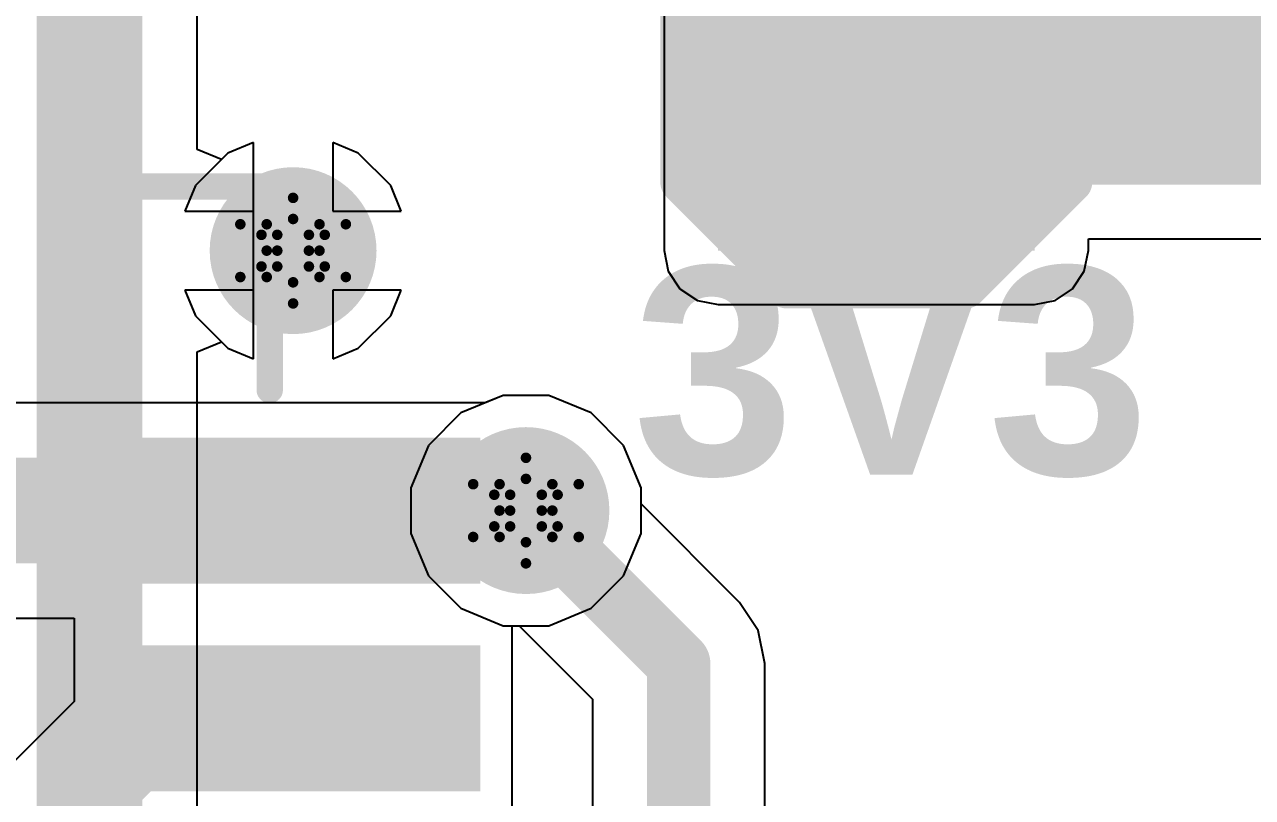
# Model space of a CAD drawing. Header units: inches. Extents: x -18 to 237, y -41 to 211.
# Drawn here: x 9.55 to 15.46, y 68.26 to 71.97 of the extents above; entities that cross this region are included whole.
import ezdxf

# ---------------------------------------------------------------- set-up
doc = ezdxf.new("R2010")
doc.units = ezdxf.units.IN
for name, color, linetype in [('Bottom Layer', 5, 'Continuous'), ('Bottom Solder', 6, 'Continuous'), ('Drill Drawing', 1, 'Continuous'), ('Top Layer', 1, 'Continuous'), ('Top Overlay', 2, 'Continuous'), ('Top Paste', 8, 'Continuous'), ('Top Solder', 216, 'Continuous'), ('Via Holes', 16, 'Continuous')]:
    doc.layers.add(name, color=color, linetype=linetype)
doc.styles.add('Arial_Bold', font='', dxfattribs={"height": 0.2})
doc.styles.get('Arial_Bold').set_extended_font_data('Arial', bold=True)

# ---------------------------------------------------------------- blocks, each defined once
blk = doc.blocks.new('T__________88')
at = {"layer": 'Top Layer'}
blk.add_hatch(color=1, dxfattribs=at).paths.add_polyline_path([(0.381, 0.762), (-0.381, 0.762), (-0.762, 0.381), (-0.762, -0.381), (-0.381, -0.762), (0.381, -0.762), (0.762, -0.381), (0.762, 0.381)])
at = {"layer": 'Top Paste'}
blk.add_hatch(color=8, dxfattribs=at).paths.add_polyline_path([(0.381, 0.762), (-0.381, 0.762), (-0.762, 0.381), (-0.762, -0.381), (-0.381, -0.762), (0.381, -0.762), (0.762, -0.381), (0.762, 0.381)])
at = {"layer": 'Top Solder'}
blk.add_hatch(color=216, dxfattribs=at).paths.add_polyline_path([(0.4318, 0.8636), (-0.4318, 0.8636), (-0.8636, 0.4318), (-0.8636, -0.4318), (-0.4318, -0.8636), (0.4318, -0.8636), (0.8636, -0.4318), (0.8636, 0.4318)])
at = {"layer": 'Top Overlay'}
for points in [[(-0.4318, 0.9398, 0.2, 0.2, 0), (-0.9398, 0.4318, 0.2, 0.2, 0)], [(0.4318, 0.9398, 0.2, 0.2, 0), (-0.4318, 0.9398, 0.2, 0.2, 0)], [(0.4318, 0.9398, 0.2, 0.2, 0), (-0.4318, 0.9398, 0.2, 0.2, 0)], [(0.9398, 0.4318, 0.2, 0.2, 0), (0.4318, 0.9398, 0.2, 0.2, 0)], [(-0.9398, 0.4318, 0.2, 0.2, 0), (-0.9398, -0.4318, 0.2, 0.2, 0)], [(0.9398, 0.4318, 0.2, 0.2, 0), (0.9398, -0.4318, 0.2, 0.2, 0)], [(-0.4318, -0.9398, 0.2, 0.2, 0), (-0.9398, -0.4318, 0.2, 0.2, 0)], [(0.9398, -0.4318, 0.2, 0.2, 0), (0.4318, -0.9398, 0.2, 0.2, 0)], [(0.4318, -0.9398, 0.2, 0.2, 0), (-0.4318, -0.9398, 0.2, 0.2, 0)], [(0.4318, -0.9398, 0.2, 0.2, 0), (-0.4318, -0.9398, 0.2, 0.2, 0)]]:
    blk.add_lwpolyline(points, format="xyseb", dxfattribs=at)
for points in [[(-0.4818, 0.9398, 0.1, 0.1, 1), (-0.3818, 0.9398, 0.1, 0.1, 1)], [(-0.4818, 0.9398, 0.1, 0.1, 1), (-0.3818, 0.9398, 0.1, 0.1, 1)], [(-0.4818, 0.9398, 0.1, 0.1, 1), (-0.3818, 0.9398, 0.1, 0.1, 1)], [(0.3818, 0.9398, 0.1, 0.1, 1), (0.4818, 0.9398, 0.1, 0.1, 1)], [(0.3818, 0.9398, 0.1, 0.1, 1), (0.4818, 0.9398, 0.1, 0.1, 1)], [(0.3818, 0.9398, 0.1, 0.1, 1), (0.4818, 0.9398, 0.1, 0.1, 1)], [(-0.9898, 0.4318, 0.1, 0.1, 1), (-0.8898, 0.4318, 0.1, 0.1, 1)], [(-0.9898, 0.4318, 0.1, 0.1, 1), (-0.8898, 0.4318, 0.1, 0.1, 1)], [(0.8898, 0.4318, 0.1, 0.1, 1), (0.9898, 0.4318, 0.1, 0.1, 1)], [(0.8898, 0.4318, 0.1, 0.1, 1), (0.9898, 0.4318, 0.1, 0.1, 1)], [(-0.9898, -0.4318, 0.1, 0.1, 1), (-0.8898, -0.4318, 0.1, 0.1, 1)], [(-0.9898, -0.4318, 0.1, 0.1, 1), (-0.8898, -0.4318, 0.1, 0.1, 1)], [(0.8898, -0.4318, 0.1, 0.1, 1), (0.9898, -0.4318, 0.1, 0.1, 1)], [(0.8898, -0.4318, 0.1, 0.1, 1), (0.9898, -0.4318, 0.1, 0.1, 1)], [(-0.4818, -0.9398, 0.1, 0.1, 1), (-0.3818, -0.9398, 0.1, 0.1, 1)], [(-0.4818, -0.9398, 0.1, 0.1, 1), (-0.3818, -0.9398, 0.1, 0.1, 1)], [(-0.4818, -0.9398, 0.1, 0.1, 1), (-0.3818, -0.9398, 0.1, 0.1, 1)], [(0.3818, -0.9398, 0.1, 0.1, 1), (0.4818, -0.9398, 0.1, 0.1, 1)], [(0.3818, -0.9398, 0.1, 0.1, 1), (0.4818, -0.9398, 0.1, 0.1, 1)], [(0.3818, -0.9398, 0.1, 0.1, 1), (0.4818, -0.9398, 0.1, 0.1, 1)]]:
    blk.add_lwpolyline(points, format="xyseb", close=True, dxfattribs=at)
blk = doc.blocks.new('V________T______107')
at = {"layer": 'Top Layer'}
for points in [[(1.25, -0.4625), (1.75, -0.4625), (1.75, -2.0625), (1.25, -2.0625)], [(2.25, -0.4625), (2.75, -0.4625), (2.75, -2.0625), (2.25, -2.0625)]]:
    blk.add_hatch(color=1, dxfattribs=at).paths.add_polyline_path(points)
at = {"layer": 'Top Paste'}
for points in [[(1.25, -0.4625), (1.75, -0.4625), (1.75, -2.0625), (1.25, -2.0625)], [(2.25, -0.4625), (2.75, -0.4625), (2.75, -2.0625), (2.25, -2.0625)]]:
    blk.add_hatch(color=8, dxfattribs=at).paths.add_polyline_path(points)
at = {"layer": 'Top Solder'}
for points in [[(1.1484, -0.3609), (1.8516, -0.3609), (1.8516, -2.1641), (1.1484, -2.1641)], [(2.1484, -0.3609), (2.8516, -0.3609), (2.8516, -2.1641), (2.1484, -2.1641)]]:
    blk.add_hatch(color=216, dxfattribs=at).paths.add_polyline_path(points)
at = {"layer": 'Top Overlay'}
for points in [[(4.0592, -0.1204, 0.127, 0.127, 0), (4.0592, -1.15, 0.127, 0.127, 0)], [(3.0804, -1.15, 0.127, 0.127, 0), (4.0592, -1.15, 0.127, 0.127, 0)]]:
    blk.add_lwpolyline(points, format="xyseb", dxfattribs=at)
for points in [[(4.0275, -0.1204, 0.0635, 0.0635, 1), (4.091, -0.1204, 0.0635, 0.0635, 1)], [(3.0487, -1.15, 0.0635, 0.0635, 1), (3.1122, -1.15, 0.0635, 0.0635, 1)], [(4.0275, -1.15, 0.0635, 0.0635, 1), (4.091, -1.15, 0.0635, 0.0635, 1)], [(4.0275, -1.15, 0.0635, 0.0635, 1), (4.091, -1.15, 0.0635, 0.0635, 1)]]:
    blk.add_lwpolyline(points, format="xyseb", close=True, dxfattribs=at)

msp = doc.modelspace()

# ---------------------------------------------------------------- hatches: boundary and pattern name
at = {"layer": 'Bottom Layer'}
h = msp.add_hatch(color=5, dxfattribs=at)
edge = h.paths.add_edge_path()
edge.add_arc((10.8425, 70.8865), 0.3, 0, 360)
h = msp.add_hatch(color=5, dxfattribs=at)
edge = h.paths.add_edge_path()
edge.add_arc((11.9634, 69.6357), 0.3, 0, 360)
at = {"layer": 'Bottom Solder'}
h = msp.add_hatch(color=6, dxfattribs=at)
edge = h.paths.add_edge_path()
edge.add_arc((10.8425, 70.8865), 0.4016, 0, 360)
h = msp.add_hatch(color=6, dxfattribs=at)
edge = h.paths.add_edge_path()
edge.add_arc((11.9634, 69.6357), 0.4016, 0, 360)
at = {"layer": 'Top Layer'}
msp.add_hatch(color=1, dxfattribs=at).paths.add_polyline_path([(12.8878, 70.8865), (14.4118, 70.8865), (14.4118, 74.3747), (12.8878, 74.3747)])
h = msp.add_hatch(color=1, dxfattribs=at)
edge = h.paths.add_edge_path()
edge.add_arc((10.8425, 70.8865), 0.3, 0, 360)
h = msp.add_hatch(color=1, dxfattribs=at)
edge = h.paths.add_edge_path()
edge.add_arc((11.9634, 69.6357), 0.3, 0, 360)
at = {"layer": 'Top Solder'}
h = msp.add_hatch(color=216, dxfattribs=at)
edge = h.paths.add_edge_path()
edge.add_arc((10.8425, 70.8865), 0.4016, 0, 360)
h = msp.add_hatch(color=216, dxfattribs=at)
edge = h.paths.add_edge_path()
edge.add_arc((11.9634, 69.6357), 0.4016, 0, 360)
at = {"layer": 'Via Holes'}
h = msp.add_hatch(color=7, dxfattribs=at)
edge = h.paths.add_edge_path()
edge.add_arc((10.8425, 70.8865), 0.15, 0, 360)
h = msp.add_hatch(color=7, dxfattribs=at)
edge = h.paths.add_edge_path()
edge.add_arc((11.9634, 69.6357), 0.15, 0, 360)

# ---------------------------------------------------------------- linework, layer by layer
at = {"layer": 'Bottom Layer'}
for p, q in [((10.38, 71.3733), (10.38, 72.0224)), ((10.652, 71.4072), (10.5287, 71.3561)), ((10.652, 70.8865), (10.652, 71.4072)), ((11.1563, 71.3561), (11.033, 71.4072)), ((11.033, 71.4072), (11.033, 71.077)), ((10.4973, 71.3247), (10.38, 71.3733)), ((10.5287, 71.3561), (10.4973, 71.3247)), ((11.3122, 71.2003), (11.1563, 71.3561)), ((11.3632, 71.077), (11.3122, 71.2003)), ((11.033, 71.077), (11.3632, 71.077)), ((10.652, 70.3657), (10.652, 70.8865)), ((11.3632, 70.696), (11.033, 70.696)), ((11.033, 70.696), (11.033, 70.3657)), ((11.3122, 70.5727), (11.3632, 70.696)), ((11.1563, 70.4168), (11.3122, 70.5727)), ((10.38, 70.3996), (10.4973, 70.4482)), ((10.38, 65.5901), (10.38, 70.3996)), ((10.4973, 70.4482), (10.5287, 70.4168)), ((10.5287, 70.4168), (10.652, 70.3657)), ((11.033, 70.3657), (11.1563, 70.4168)), ((11.8532, 70.1897), (11.6496, 70.1053)), ((12.0736, 70.1897), (11.8532, 70.1897)), ((12.2772, 70.1053), (12.0736, 70.1897)), ((11.6496, 70.1053), (11.4937, 69.9495)), ((12.4331, 69.9495), (12.2772, 70.1053)), ((11.4937, 69.9495), (11.4094, 69.7459)), ((12.5174, 69.7459), (12.4331, 69.9495)), ((11.4094, 69.7459), (11.4094, 69.5255)), ((12.5174, 69.6677), (12.5174, 69.7459)), ((12.9916, 69.1935), (12.5174, 69.6677)), ((11.4094, 69.5255), (11.4937, 69.3219)), ((11.4937, 69.3219), (11.6496, 69.166)), ((11.6496, 69.166), (11.8532, 69.0817)), ((13.0814, 69.0591), (12.9916, 69.1935)), ((11.8532, 69.0817), (11.9314, 69.0817)), ((11.9314, 69.0817), (12.2842, 68.7289)), ((13.1129, 68.9005), (13.0814, 69.0591)), ((13.1129, 62.3937), (13.1129, 68.9005)), ((12.2842, 68.7289), (12.2842, 66.2399))]:
    msp.add_line(p, q, dxfattribs=at)
for points in [[(9.862, 65.4671, 0.508, 0.508, 0), (9.862, 72.237, 0.508, 0.508, 0)], [(11.9634, 69.6357, 0.3048, 0.3048, 0), (12.6986, 68.9005, 0.3048, 0.3048, 0)], [(12.6986, 61.5514, 0.3048, 0.3048, 0), (12.6986, 68.9005, 0.3048, 0.3048, 0)]]:
    msp.add_lwpolyline(points, format="xyseb", dxfattribs=at)
for points in [[(11.8872, 69.6357, 0.1524, 0.1524, 1), (12.0396, 69.6357, 0.1524, 0.1524, 1)], [(12.6224, 68.9005, 0.1524, 0.1524, 1), (12.7748, 68.9005, 0.1524, 0.1524, 1)], [(12.6224, 68.9005, 0.1524, 0.1524, 1), (12.7748, 68.9005, 0.1524, 0.1524, 1)]]:
    msp.add_lwpolyline(points, format="xyseb", close=True, dxfattribs=at)
at = {"layer": 'Drill Drawing'}
for points in [[(10.7155, 71.0135, 0.0508, 0.0508, 0), (10.8425, 71.1405, 0.0508, 0.0508, 0)], [(10.8425, 71.1405, 0.0508, 0.0508, 0), (10.9695, 71.0135, 0.0508, 0.0508, 0)], [(10.7663, 70.9627, 0.0508, 0.0508, 0), (10.8425, 71.0389, 0.0508, 0.0508, 0)], [(10.8425, 71.0389, 0.0508, 0.0508, 0), (10.9187, 70.9627, 0.0508, 0.0508, 0)], [(10.5885, 71.0135, 0.0508, 0.0508, 0), (10.7155, 70.8865, 0.0508, 0.0508, 0)], [(10.5885, 71.0135, 0.0508, 0.0508, 0), (10.7155, 71.0135, 0.0508, 0.0508, 0)], [(10.6901, 70.9627, 0.0508, 0.0508, 0), (10.7663, 70.8865, 0.0508, 0.0508, 0)], [(10.6901, 70.9627, 0.0508, 0.0508, 0), (10.7663, 70.9627, 0.0508, 0.0508, 0)], [(10.9187, 70.9627, 0.0508, 0.0508, 0), (10.9949, 70.9627, 0.0508, 0.0508, 0)], [(10.9187, 70.8865, 0.0508, 0.0508, 0), (10.9949, 70.9627, 0.0508, 0.0508, 0)], [(10.9695, 71.0135, 0.0508, 0.0508, 0), (11.0965, 71.0135, 0.0508, 0.0508, 0)], [(10.9695, 70.8865, 0.0508, 0.0508, 0), (11.0965, 71.0135, 0.0508, 0.0508, 0)], [(10.5885, 70.7595, 0.0508, 0.0508, 0), (10.7155, 70.8865, 0.0508, 0.0508, 0)], [(10.6901, 70.8103, 0.0508, 0.0508, 0), (10.7663, 70.8865, 0.0508, 0.0508, 0)], [(10.9187, 70.8865, 0.0508, 0.0508, 0), (10.9949, 70.8103, 0.0508, 0.0508, 0)], [(10.9695, 70.8865, 0.0508, 0.0508, 0), (11.0965, 70.7595, 0.0508, 0.0508, 0)], [(10.6901, 70.8103, 0.0508, 0.0508, 0), (10.7663, 70.8103, 0.0508, 0.0508, 0)], [(10.7663, 70.8103, 0.0508, 0.0508, 0), (10.8425, 70.7341, 0.0508, 0.0508, 0)], [(10.8425, 70.7341, 0.0508, 0.0508, 0), (10.9187, 70.8103, 0.0508, 0.0508, 0)], [(10.9187, 70.8103, 0.0508, 0.0508, 0), (10.9949, 70.8103, 0.0508, 0.0508, 0)], [(10.5885, 70.7595, 0.0508, 0.0508, 0), (10.7155, 70.7595, 0.0508, 0.0508, 0)], [(10.7155, 70.7595, 0.0508, 0.0508, 0), (10.8425, 70.6325, 0.0508, 0.0508, 0)], [(10.8425, 70.6325, 0.0508, 0.0508, 0), (10.9695, 70.7595, 0.0508, 0.0508, 0)], [(10.9695, 70.7595, 0.0508, 0.0508, 0), (11.0965, 70.7595, 0.0508, 0.0508, 0)], [(11.8364, 69.7627, 0.0508, 0.0508, 0), (11.9634, 69.8897, 0.0508, 0.0508, 0)], [(11.9634, 69.8897, 0.0508, 0.0508, 0), (12.0904, 69.7627, 0.0508, 0.0508, 0)], [(11.8872, 69.7119, 0.0508, 0.0508, 0), (11.9634, 69.7881, 0.0508, 0.0508, 0)], [(11.9634, 69.7881, 0.0508, 0.0508, 0), (12.0396, 69.7119, 0.0508, 0.0508, 0)], [(11.7094, 69.7627, 0.0508, 0.0508, 0), (11.8364, 69.6357, 0.0508, 0.0508, 0)], [(11.7094, 69.7627, 0.0508, 0.0508, 0), (11.8364, 69.7627, 0.0508, 0.0508, 0)], [(12.0904, 69.7627, 0.0508, 0.0508, 0), (12.2174, 69.7627, 0.0508, 0.0508, 0)], [(12.0904, 69.6357, 0.0508, 0.0508, 0), (12.2174, 69.7627, 0.0508, 0.0508, 0)], [(11.811, 69.7119, 0.0508, 0.0508, 0), (11.8872, 69.6357, 0.0508, 0.0508, 0)], [(11.811, 69.7119, 0.0508, 0.0508, 0), (11.8872, 69.7119, 0.0508, 0.0508, 0)], [(12.0396, 69.7119, 0.0508, 0.0508, 0), (12.1158, 69.7119, 0.0508, 0.0508, 0)], [(12.0396, 69.6357, 0.0508, 0.0508, 0), (12.1158, 69.7119, 0.0508, 0.0508, 0)], [(11.7094, 69.5087, 0.0508, 0.0508, 0), (11.8364, 69.6357, 0.0508, 0.0508, 0)], [(11.811, 69.5595, 0.0508, 0.0508, 0), (11.8872, 69.6357, 0.0508, 0.0508, 0)], [(12.0396, 69.6357, 0.0508, 0.0508, 0), (12.1158, 69.5595, 0.0508, 0.0508, 0)], [(12.0904, 69.6357, 0.0508, 0.0508, 0), (12.2174, 69.5087, 0.0508, 0.0508, 0)], [(11.811, 69.5595, 0.0508, 0.0508, 0), (11.8872, 69.5595, 0.0508, 0.0508, 0)], [(11.8872, 69.5595, 0.0508, 0.0508, 0), (11.9634, 69.4833, 0.0508, 0.0508, 0)], [(11.9634, 69.4833, 0.0508, 0.0508, 0), (12.0396, 69.5595, 0.0508, 0.0508, 0)], [(12.0396, 69.5595, 0.0508, 0.0508, 0), (12.1158, 69.5595, 0.0508, 0.0508, 0)], [(11.7094, 69.5087, 0.0508, 0.0508, 0), (11.8364, 69.5087, 0.0508, 0.0508, 0)], [(11.8364, 69.5087, 0.0508, 0.0508, 0), (11.9634, 69.3817, 0.0508, 0.0508, 0)], [(11.9634, 69.3817, 0.0508, 0.0508, 0), (12.0904, 69.5087, 0.0508, 0.0508, 0)], [(12.0904, 69.5087, 0.0508, 0.0508, 0), (12.2174, 69.5087, 0.0508, 0.0508, 0)]]:
    msp.add_lwpolyline(points, format="xyseb", dxfattribs=at)
for points in [[(10.8298, 71.1405, 0.0254, 0.0254, 1), (10.8552, 71.1405, 0.0254, 0.0254, 1)], [(10.8298, 71.1405, 0.0254, 0.0254, 1), (10.8552, 71.1405, 0.0254, 0.0254, 1)], [(10.8298, 71.0389, 0.0254, 0.0254, 1), (10.8552, 71.0389, 0.0254, 0.0254, 1)], [(10.8298, 71.0389, 0.0254, 0.0254, 1), (10.8552, 71.0389, 0.0254, 0.0254, 1)], [(10.5758, 71.0135, 0.0254, 0.0254, 1), (10.6012, 71.0135, 0.0254, 0.0254, 1)], [(10.5758, 71.0135, 0.0254, 0.0254, 1), (10.6012, 71.0135, 0.0254, 0.0254, 1)], [(10.6774, 70.9627, 0.0254, 0.0254, 1), (10.7028, 70.9627, 0.0254, 0.0254, 1)], [(10.6774, 70.9627, 0.0254, 0.0254, 1), (10.7028, 70.9627, 0.0254, 0.0254, 1)], [(10.7028, 71.0135, 0.0254, 0.0254, 1), (10.7282, 71.0135, 0.0254, 0.0254, 1)], [(10.7028, 71.0135, 0.0254, 0.0254, 1), (10.7282, 71.0135, 0.0254, 0.0254, 1)], [(10.7536, 70.9627, 0.0254, 0.0254, 1), (10.779, 70.9627, 0.0254, 0.0254, 1)], [(10.7536, 70.9627, 0.0254, 0.0254, 1), (10.779, 70.9627, 0.0254, 0.0254, 1)], [(10.906, 70.9627, 0.0254, 0.0254, 1), (10.9314, 70.9627, 0.0254, 0.0254, 1)], [(10.906, 70.9627, 0.0254, 0.0254, 1), (10.9314, 70.9627, 0.0254, 0.0254, 1)], [(10.9568, 71.0135, 0.0254, 0.0254, 1), (10.9822, 71.0135, 0.0254, 0.0254, 1)], [(10.9568, 71.0135, 0.0254, 0.0254, 1), (10.9822, 71.0135, 0.0254, 0.0254, 1)], [(10.9822, 70.9627, 0.0254, 0.0254, 1), (11.0076, 70.9627, 0.0254, 0.0254, 1)], [(10.9822, 70.9627, 0.0254, 0.0254, 1), (11.0076, 70.9627, 0.0254, 0.0254, 1)], [(11.0838, 71.0135, 0.0254, 0.0254, 1), (11.1092, 71.0135, 0.0254, 0.0254, 1)], [(11.0838, 71.0135, 0.0254, 0.0254, 1), (11.1092, 71.0135, 0.0254, 0.0254, 1)], [(10.7028, 70.8865, 0.0254, 0.0254, 1), (10.7282, 70.8865, 0.0254, 0.0254, 1)], [(10.7028, 70.8865, 0.0254, 0.0254, 1), (10.7282, 70.8865, 0.0254, 0.0254, 1)], [(10.7536, 70.8865, 0.0254, 0.0254, 1), (10.779, 70.8865, 0.0254, 0.0254, 1)], [(10.7536, 70.8865, 0.0254, 0.0254, 1), (10.779, 70.8865, 0.0254, 0.0254, 1)], [(10.906, 70.8865, 0.0254, 0.0254, 1), (10.9314, 70.8865, 0.0254, 0.0254, 1)], [(10.906, 70.8865, 0.0254, 0.0254, 1), (10.9314, 70.8865, 0.0254, 0.0254, 1)], [(10.9568, 70.8865, 0.0254, 0.0254, 1), (10.9822, 70.8865, 0.0254, 0.0254, 1)], [(10.9568, 70.8865, 0.0254, 0.0254, 1), (10.9822, 70.8865, 0.0254, 0.0254, 1)], [(10.6774, 70.8103, 0.0254, 0.0254, 1), (10.7028, 70.8103, 0.0254, 0.0254, 1)], [(10.6774, 70.8103, 0.0254, 0.0254, 1), (10.7028, 70.8103, 0.0254, 0.0254, 1)], [(10.7536, 70.8103, 0.0254, 0.0254, 1), (10.779, 70.8103, 0.0254, 0.0254, 1)], [(10.7536, 70.8103, 0.0254, 0.0254, 1), (10.779, 70.8103, 0.0254, 0.0254, 1)], [(10.906, 70.8103, 0.0254, 0.0254, 1), (10.9314, 70.8103, 0.0254, 0.0254, 1)], [(10.906, 70.8103, 0.0254, 0.0254, 1), (10.9314, 70.8103, 0.0254, 0.0254, 1)], [(10.9822, 70.8103, 0.0254, 0.0254, 1), (11.0076, 70.8103, 0.0254, 0.0254, 1)], [(10.9822, 70.8103, 0.0254, 0.0254, 1), (11.0076, 70.8103, 0.0254, 0.0254, 1)], [(10.5758, 70.7595, 0.0254, 0.0254, 1), (10.6012, 70.7595, 0.0254, 0.0254, 1)], [(10.5758, 70.7595, 0.0254, 0.0254, 1), (10.6012, 70.7595, 0.0254, 0.0254, 1)], [(10.7028, 70.7595, 0.0254, 0.0254, 1), (10.7282, 70.7595, 0.0254, 0.0254, 1)], [(10.7028, 70.7595, 0.0254, 0.0254, 1), (10.7282, 70.7595, 0.0254, 0.0254, 1)], [(10.8298, 70.7341, 0.0254, 0.0254, 1), (10.8552, 70.7341, 0.0254, 0.0254, 1)], [(10.8298, 70.7341, 0.0254, 0.0254, 1), (10.8552, 70.7341, 0.0254, 0.0254, 1)], [(10.9568, 70.7595, 0.0254, 0.0254, 1), (10.9822, 70.7595, 0.0254, 0.0254, 1)], [(10.9568, 70.7595, 0.0254, 0.0254, 1), (10.9822, 70.7595, 0.0254, 0.0254, 1)], [(11.0838, 70.7595, 0.0254, 0.0254, 1), (11.1092, 70.7595, 0.0254, 0.0254, 1)], [(11.0838, 70.7595, 0.0254, 0.0254, 1), (11.1092, 70.7595, 0.0254, 0.0254, 1)], [(10.8298, 70.6325, 0.0254, 0.0254, 1), (10.8552, 70.6325, 0.0254, 0.0254, 1)], [(10.8298, 70.6325, 0.0254, 0.0254, 1), (10.8552, 70.6325, 0.0254, 0.0254, 1)], [(11.9507, 69.8897, 0.0254, 0.0254, 1), (11.9761, 69.8897, 0.0254, 0.0254, 1)], [(11.9507, 69.8897, 0.0254, 0.0254, 1), (11.9761, 69.8897, 0.0254, 0.0254, 1)], [(11.9507, 69.7881, 0.0254, 0.0254, 1), (11.9761, 69.7881, 0.0254, 0.0254, 1)], [(11.9507, 69.7881, 0.0254, 0.0254, 1), (11.9761, 69.7881, 0.0254, 0.0254, 1)], [(11.6967, 69.7627, 0.0254, 0.0254, 1), (11.7221, 69.7627, 0.0254, 0.0254, 1)], [(11.6967, 69.7627, 0.0254, 0.0254, 1), (11.7221, 69.7627, 0.0254, 0.0254, 1)], [(11.8237, 69.7627, 0.0254, 0.0254, 1), (11.8491, 69.7627, 0.0254, 0.0254, 1)], [(11.8237, 69.7627, 0.0254, 0.0254, 1), (11.8491, 69.7627, 0.0254, 0.0254, 1)], [(12.0777, 69.7627, 0.0254, 0.0254, 1), (12.1031, 69.7627, 0.0254, 0.0254, 1)], [(12.0777, 69.7627, 0.0254, 0.0254, 1), (12.1031, 69.7627, 0.0254, 0.0254, 1)], [(12.2047, 69.7627, 0.0254, 0.0254, 1), (12.2301, 69.7627, 0.0254, 0.0254, 1)], [(12.2047, 69.7627, 0.0254, 0.0254, 1), (12.2301, 69.7627, 0.0254, 0.0254, 1)], [(11.7983, 69.7119, 0.0254, 0.0254, 1), (11.8237, 69.7119, 0.0254, 0.0254, 1)], [(11.7983, 69.7119, 0.0254, 0.0254, 1), (11.8237, 69.7119, 0.0254, 0.0254, 1)], [(11.8745, 69.7119, 0.0254, 0.0254, 1), (11.8999, 69.7119, 0.0254, 0.0254, 1)], [(11.8745, 69.7119, 0.0254, 0.0254, 1), (11.8999, 69.7119, 0.0254, 0.0254, 1)], [(12.0269, 69.7119, 0.0254, 0.0254, 1), (12.0523, 69.7119, 0.0254, 0.0254, 1)], [(12.0269, 69.7119, 0.0254, 0.0254, 1), (12.0523, 69.7119, 0.0254, 0.0254, 1)], [(12.1031, 69.7119, 0.0254, 0.0254, 1), (12.1285, 69.7119, 0.0254, 0.0254, 1)], [(12.1031, 69.7119, 0.0254, 0.0254, 1), (12.1285, 69.7119, 0.0254, 0.0254, 1)], [(11.8237, 69.6357, 0.0254, 0.0254, 1), (11.8491, 69.6357, 0.0254, 0.0254, 1)], [(11.8237, 69.6357, 0.0254, 0.0254, 1), (11.8491, 69.6357, 0.0254, 0.0254, 1)], [(11.8745, 69.6357, 0.0254, 0.0254, 1), (11.8999, 69.6357, 0.0254, 0.0254, 1)], [(11.8745, 69.6357, 0.0254, 0.0254, 1), (11.8999, 69.6357, 0.0254, 0.0254, 1)], [(12.0269, 69.6357, 0.0254, 0.0254, 1), (12.0523, 69.6357, 0.0254, 0.0254, 1)], [(12.0269, 69.6357, 0.0254, 0.0254, 1), (12.0523, 69.6357, 0.0254, 0.0254, 1)], [(12.0777, 69.6357, 0.0254, 0.0254, 1), (12.1031, 69.6357, 0.0254, 0.0254, 1)], [(12.0777, 69.6357, 0.0254, 0.0254, 1), (12.1031, 69.6357, 0.0254, 0.0254, 1)], [(11.7983, 69.5595, 0.0254, 0.0254, 1), (11.8237, 69.5595, 0.0254, 0.0254, 1)], [(11.7983, 69.5595, 0.0254, 0.0254, 1), (11.8237, 69.5595, 0.0254, 0.0254, 1)], [(11.8745, 69.5595, 0.0254, 0.0254, 1), (11.8999, 69.5595, 0.0254, 0.0254, 1)], [(11.8745, 69.5595, 0.0254, 0.0254, 1), (11.8999, 69.5595, 0.0254, 0.0254, 1)], [(12.0269, 69.5595, 0.0254, 0.0254, 1), (12.0523, 69.5595, 0.0254, 0.0254, 1)], [(12.0269, 69.5595, 0.0254, 0.0254, 1), (12.0523, 69.5595, 0.0254, 0.0254, 1)], [(12.1031, 69.5595, 0.0254, 0.0254, 1), (12.1285, 69.5595, 0.0254, 0.0254, 1)], [(12.1031, 69.5595, 0.0254, 0.0254, 1), (12.1285, 69.5595, 0.0254, 0.0254, 1)], [(11.6967, 69.5087, 0.0254, 0.0254, 1), (11.7221, 69.5087, 0.0254, 0.0254, 1)], [(11.6967, 69.5087, 0.0254, 0.0254, 1), (11.7221, 69.5087, 0.0254, 0.0254, 1)], [(11.8237, 69.5087, 0.0254, 0.0254, 1), (11.8491, 69.5087, 0.0254, 0.0254, 1)], [(11.8237, 69.5087, 0.0254, 0.0254, 1), (11.8491, 69.5087, 0.0254, 0.0254, 1)], [(11.9507, 69.4833, 0.0254, 0.0254, 1), (11.9761, 69.4833, 0.0254, 0.0254, 1)], [(11.9507, 69.4833, 0.0254, 0.0254, 1), (11.9761, 69.4833, 0.0254, 0.0254, 1)], [(12.0777, 69.5087, 0.0254, 0.0254, 1), (12.1031, 69.5087, 0.0254, 0.0254, 1)], [(12.0777, 69.5087, 0.0254, 0.0254, 1), (12.1031, 69.5087, 0.0254, 0.0254, 1)], [(12.2047, 69.5087, 0.0254, 0.0254, 1), (12.2301, 69.5087, 0.0254, 0.0254, 1)], [(12.2047, 69.5087, 0.0254, 0.0254, 1), (12.2301, 69.5087, 0.0254, 0.0254, 1)], [(11.9507, 69.3817, 0.0254, 0.0254, 1), (11.9761, 69.3817, 0.0254, 0.0254, 1)], [(11.9507, 69.3817, 0.0254, 0.0254, 1), (11.9761, 69.3817, 0.0254, 0.0254, 1)]]:
    msp.add_lwpolyline(points, format="xyseb", close=True, dxfattribs=at)
at = {"layer": 'Top Layer'}
for p, q in [((12.6288, 72.1507), (12.6288, 70.8865)), ((10.652, 71.4072), (10.5287, 71.3561)), ((10.652, 71.077), (10.652, 71.4072)), ((11.1563, 71.3561), (11.033, 71.4072)), ((11.033, 71.4072), (11.033, 71.077)), ((10.5287, 71.3561), (10.3728, 71.2003)), ((11.3122, 71.2003), (11.1563, 71.3561)), ((10.3728, 71.2003), (10.3218, 71.077)), ((11.3632, 71.077), (11.3122, 71.2003)), ((10.3218, 71.077), (10.652, 71.077)), ((11.033, 71.077), (11.3632, 71.077)), ((14.6708, 70.8865), (14.6708, 70.944)), ((14.6708, 70.944), (23.4571, 70.944)), ((12.6288, 70.8865), (12.6485, 70.7874)), ((14.6511, 70.7874), (14.6708, 70.8865)), ((12.6485, 70.7874), (12.7047, 70.7034)), ((14.5949, 70.7034), (14.6511, 70.7874)), ((10.652, 70.696), (10.3218, 70.696)), ((10.3218, 70.696), (10.3728, 70.5727)), ((10.652, 70.3657), (10.652, 70.696)), ((11.3632, 70.696), (11.033, 70.696)), ((11.033, 70.696), (11.033, 70.3657)), ((11.3122, 70.5727), (11.3632, 70.696)), ((12.7047, 70.7034), (12.7887, 70.6472)), ((14.5109, 70.6472), (14.5949, 70.7034)), ((12.7887, 70.6472), (12.8878, 70.6275)), ((14.4118, 70.6275), (14.5109, 70.6472)), ((10.3728, 70.5727), (10.5287, 70.4168)), ((11.1563, 70.4168), (11.3122, 70.5727)), ((12.8878, 70.6275), (14.4118, 70.6275)), ((10.5287, 70.4168), (10.652, 70.3657)), ((11.033, 70.3657), (11.1563, 70.4168)), ((11.8532, 70.1897), (11.7662, 70.1536)), ((12.0736, 70.1897), (11.8532, 70.1897)), ((12.2772, 70.1053), (12.0736, 70.1897)), ((11.7662, 70.1536), (7.3789, 70.1536)), ((12.4331, 69.9495), (12.2772, 70.1053)), ((12.5174, 69.7459), (12.4331, 69.9495)), ((12.5174, 69.5255), (12.5174, 69.7459)), ((12.4331, 69.3219), (12.5174, 69.5255)), ((12.2772, 69.166), (12.4331, 69.3219)), ((12.0736, 69.0817), (12.2772, 69.166)), ((7.1644, 69.1177), (9.7885, 69.1177)), ((9.7885, 69.1177), (9.7885, 68.7177)), ((11.8965, 68.0242), (11.8965, 69.0817)), ((11.8965, 69.0817), (12.0736, 69.0817)), ((9.7885, 68.7177), (9.3353, 68.2645))]:
    msp.add_line(p, q, dxfattribs=at)
for points in [[(13.6498, 71.6485, 0.635, 0.635, 0), (13.6498, 73.6762, 0.635, 0.635, 0)], [(13.6498, 71.6485, 0.889, 0.889, 0), (23.7489, 71.6485, 0.889, 0.889, 0)], [(7.1644, 69.6357, 0.508, 0.508, 0), (11.9634, 69.6357, 0.508, 0.508, 0)], [(9.6283, 67.9715, 0.3048, 0.3048, 0), (10.2925, 68.6357, 0.3048, 0.3048, 0)], [(10.2925, 68.6357, 0.3048, 0.3048, 0), (10.8425, 68.6357, 0.3048, 0.3048, 0)]]:
    msp.add_lwpolyline(points, format="xyseb", dxfattribs=at)
for points in [[(13.4276, 71.6485, 0.4445, 0.4445, 1), (13.8721, 71.6485, 0.4445, 0.4445, 1)], [(13.4911, 71.6485, 0.3175, 0.3175, 1), (13.8086, 71.6485, 0.3175, 0.3175, 1)], [(11.8364, 69.6357, 0.254, 0.254, 1), (12.0904, 69.6357, 0.254, 0.254, 1)], [(10.2163, 68.6357, 0.1524, 0.1524, 1), (10.3687, 68.6357, 0.1524, 0.1524, 1)], [(10.2163, 68.6357, 0.1524, 0.1524, 1), (10.3687, 68.6357, 0.1524, 0.1524, 1)], [(10.7663, 68.6357, 0.1524, 0.1524, 1), (10.9187, 68.6357, 0.1524, 0.1524, 1)]]:
    msp.add_lwpolyline(points, format="xyseb", close=True, dxfattribs=at)

# ---------------------------------------------------------------- block references
for name, p, rotation in [('T__________88', (13.6498, 71.6485), 180), ('V________T______107', (9.58, 67.1357), 90)]:
    msp.add_blockref(name, p, dxfattribs=dict(rotation=rotation))

# ---------------------------------------------------------------- texts
at = {"layer": 'Top Overlay', "style": 'Arial_Bold'}
msp.add_text('3V3', height=1, rotation=360, dxfattribs=at).set_placement((12.4782, 69.809))

doc.saveas('drawing.dxf')
